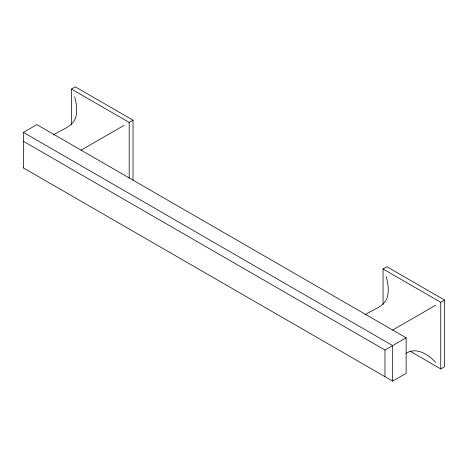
<?xml version="1.0" encoding="UTF-8"?>
<svg xmlns="http://www.w3.org/2000/svg" width="468" height="468" viewBox="0 0 468 468"><rect width="100%" height="100%" fill="white"/><g stroke="black" fill="none" stroke-linecap="round" stroke-linejoin="round"><path stroke-width="0.7" d="M71.481 124.576L71.481 89.09L75.33 86.872L133.029 120.182L133.029 180.291M23.4 167.93L23.4 132.397L36.861 124.623L406.136 337.82L406.136 373.353L392.67 381.127L23.4 167.93M53.487 135.018C60.939 129.525 72.493 127.384 75.67 117.573C77.542 110.688 76.553 103.504 74.582 96.753M81.028 150.205L124.096 125.342M71.481 89.09L129.18 122.405L133.029 120.182M383.052 304.463L383.052 268.977L386.901 266.754L444.6 300.07L444.6 366.696L440.751 368.913L410.021 351.17M365.058 314.9C372.51 309.412 384.064 307.265 387.241 297.461C389.119 290.569 388.124 283.386 386.153 276.641M392.605 330.086L435.667 305.224M383.052 268.977L440.751 302.287L444.6 300.07M23.4 141.283L384.977 350.035L406.136 337.82M406.201 353.328C416.444 346.589 428.618 354.645 435.667 362.402M23.4 132.397L392.67 345.595L392.67 381.127M440.751 302.287L440.751 368.913M384.977 350.035L384.977 376.687M129.18 122.405L129.18 178.168"/></g></svg>
